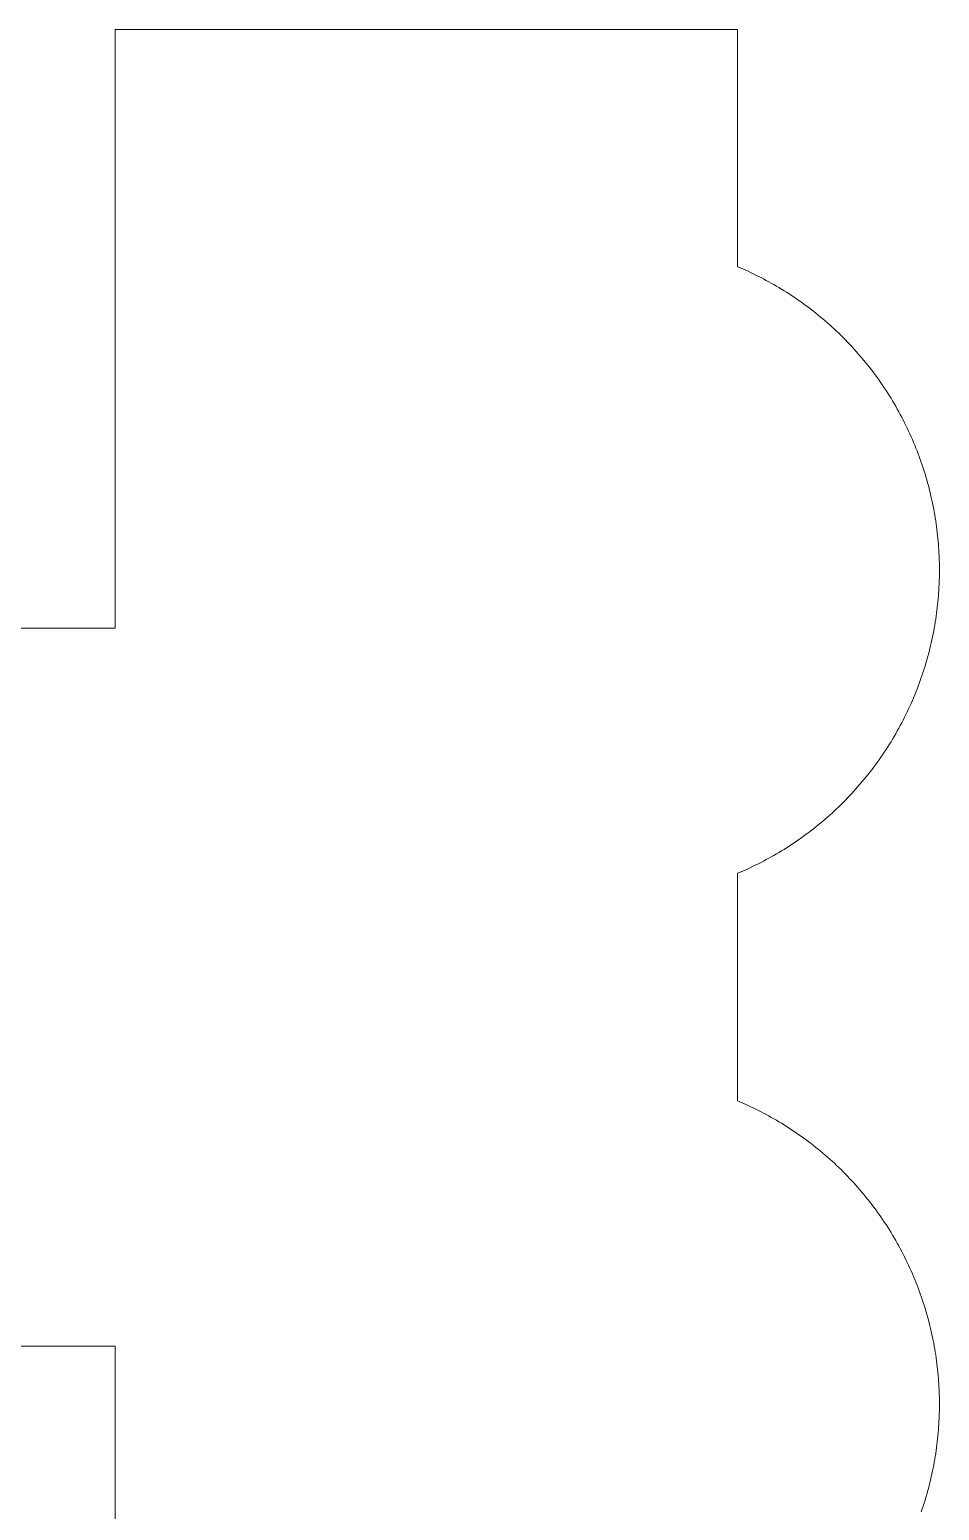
# Model space of a CAD drawing. Header units: inches. Extents: x -505 to 101, y 135 to 440.
# Drawn here: x -411.7 to -373.7, y 332.4 to 394.3 of the extents above; entities that cross this region are included whole.
import ezdxf

# ---------------------------------------------------------------- set-up
doc = ezdxf.new("R2010")
doc.units = ezdxf.units.IN
doc.header["$MEASUREMENT"] = 0
doc.layers.add('Capa 1', color=7, linetype='Continuous')

msp = doc.modelspace()

# ---------------------------------------------------------------- linework, layer by layer
at = {"layer": 'Capa 1', "color": 28, "lineweight": 9, "true_color": 0x11100b}
for points in [[(-382.104, 384.379), (-382.104, 394.284), (-408.104, 394.284), (-408.104, 369.284), (-412.104, 369.284), (-412.104, 354.284), (-412.104, 339.284), (-408.104, 339.284), (-408.104, 314.284)], [(-374.428, 332.363), (-374.387, 332.484), (-374.347, 332.605), (-374.308, 332.726), (-374.27, 332.847), (-374.234, 332.969), (-374.198, 333.091), (-374.164, 333.213), (-374.131, 333.335), (-374.1, 333.457), (-374.069, 333.579), (-374.039, 333.701), (-374.011, 333.824), (-373.984, 333.946), (-373.958, 334.069), (-373.933, 334.191), (-373.909, 334.314), (-373.887, 334.436), (-373.865, 334.559), (-373.845, 334.681), (-373.826, 334.803), (-373.808, 334.926), (-373.791, 335.048), (-373.776, 335.17), (-373.761, 335.292), (-373.748, 335.414), (-373.736, 335.535), (-373.724, 335.657), (-373.714, 335.778), (-373.705, 335.899), (-373.697, 336.02), (-373.69, 336.141), (-373.684, 336.261), (-373.68, 336.381), (-373.673, 336.621), (-373.671, 336.859), (-373.673, 337.098), (-373.68, 337.337), (-373.684, 337.457), (-373.69, 337.578), (-373.697, 337.698), (-373.705, 337.819), (-373.714, 337.94), (-373.724, 338.062), (-373.736, 338.183), (-373.748, 338.305), (-373.761, 338.427), (-373.776, 338.548), (-373.791, 338.67), (-373.808, 338.793), (-373.826, 338.915), (-373.845, 339.037), (-373.865, 339.16), (-373.887, 339.282), (-373.909, 339.404), (-373.933, 339.527), (-373.958, 339.649), (-373.984, 339.772), (-374.011, 339.894), (-374.039, 340.017), (-374.069, 340.139), (-374.1, 340.261), (-374.131, 340.383), (-374.164, 340.506), (-374.198, 340.627), (-374.234, 340.749), (-374.27, 340.871), (-374.308, 340.992), (-374.347, 341.113), (-374.387, 341.234), (-374.428, 341.355), (-374.471, 341.476), (-374.514, 341.596), (-374.559, 341.716), (-374.605, 341.836), (-374.652, 341.955), (-374.7, 342.074), (-374.749, 342.193), (-374.8, 342.311), (-374.852, 342.429), (-374.904, 342.547), (-374.958, 342.664), (-375.014, 342.781), (-375.07, 342.897), (-375.127, 343.013), (-375.185, 343.128), (-375.245, 343.243), (-375.306, 343.357), (-375.368, 343.471), (-375.431, 343.584), (-375.494, 343.697), (-375.56, 343.809), (-375.626, 343.921), (-375.693, 344.032), (-375.761, 344.142), (-375.831, 344.252), (-375.901, 344.361), (-375.972, 344.469), (-376.045, 344.577), (-376.118, 344.684), (-376.193, 344.79), (-376.268, 344.896), (-376.344, 345.001), (-376.422, 345.105), (-376.5, 345.208), (-376.58, 345.311), (-376.66, 345.412), (-376.741, 345.513), (-376.823, 345.613), (-376.906, 345.713), (-376.99, 345.811), (-377.074, 345.909), (-377.16, 346.006), (-377.246, 346.102), (-377.333, 346.196), (-377.422, 346.291), (-377.511, 346.384), (-377.6, 346.476), (-377.691, 346.568), (-377.782, 346.658), (-377.874, 346.748), (-377.966, 346.836), (-378.06, 346.924), (-378.154, 347.01), (-378.249, 347.096), (-378.345, 347.18), (-378.441, 347.264), (-378.538, 347.347), (-378.635, 347.428), (-378.733, 347.509), (-378.832, 347.589), (-378.931, 347.667), (-379.031, 347.745), (-379.131, 347.821), (-379.232, 347.897), (-379.333, 347.971), (-379.435, 348.045), (-379.538, 348.117), (-379.641, 348.188), (-379.744, 348.258), (-379.848, 348.328), (-379.953, 348.395), (-380.057, 348.462), (-380.162, 348.528), (-380.268, 348.593), (-380.373, 348.657), (-380.48, 348.72), (-380.586, 348.781), (-380.693, 348.842), (-380.8, 348.901), (-380.907, 348.959), (-381.015, 349.017), (-381.123, 349.073), (-381.232, 349.128), (-381.34, 349.182), (-381.449, 349.235), (-381.558, 349.286), (-381.667, 349.337), (-381.885, 349.436), (-382.104, 349.53), (-382.104, 359.038), (-381.885, 359.132), (-381.667, 359.23), (-381.558, 359.281), (-381.449, 359.333), (-381.34, 359.386), (-381.232, 359.44), (-381.123, 359.495), (-381.015, 359.551), (-380.907, 359.608), (-380.8, 359.667), (-380.693, 359.726), (-380.586, 359.787), (-380.48, 359.848), (-380.373, 359.911), (-380.268, 359.974), (-380.162, 360.039), (-380.057, 360.105), (-379.953, 360.172), (-379.848, 360.24), (-379.744, 360.309), (-379.641, 360.38), (-379.538, 360.451), (-379.435, 360.523), (-379.333, 360.597), (-379.232, 360.671), (-379.131, 360.747), (-379.031, 360.823), (-378.931, 360.9), (-378.832, 360.979), (-378.733, 361.059), (-378.635, 361.139), (-378.538, 361.221), (-378.441, 361.304), (-378.345, 361.387), (-378.249, 361.472), (-378.154, 361.557), (-378.06, 361.644), (-377.966, 361.731), (-377.874, 361.82), (-377.782, 361.91), (-377.691, 362), (-377.6, 362.092), (-377.511, 362.184), (-377.422, 362.277), (-377.333, 362.371), (-377.246, 362.466), (-377.16, 362.562), (-377.074, 362.659), (-376.99, 362.757), (-376.906, 362.855), (-376.823, 362.954), (-376.741, 363.054), (-376.66, 363.155), (-376.58, 363.257), (-376.5, 363.359), (-376.422, 363.463), (-376.344, 363.567), (-376.268, 363.672), (-376.193, 363.778), (-376.118, 363.884), (-376.045, 363.991), (-375.972, 364.099), (-375.901, 364.207), (-375.831, 364.316), (-375.761, 364.426), (-375.693, 364.536), (-375.626, 364.647), (-375.56, 364.758), (-375.494, 364.87), (-375.431, 364.983), (-375.368, 365.097), (-375.306, 365.21), (-375.245, 365.325), (-375.185, 365.439), (-375.127, 365.555), (-375.07, 365.671), (-375.014, 365.787), (-374.958, 365.904), (-374.904, 366.021), (-374.852, 366.138), (-374.8, 366.257), (-374.749, 366.375), (-374.7, 366.494), (-374.652, 366.612), (-374.605, 366.732), (-374.559, 366.852), (-374.514, 366.972), (-374.471, 367.092), (-374.428, 367.213), (-374.387, 367.333), (-374.347, 367.454), (-374.308, 367.576), (-374.27, 367.697), (-374.234, 367.819), (-374.198, 367.94), (-374.164, 368.062), (-374.131, 368.184), (-374.1, 368.306), (-374.069, 368.429), (-374.039, 368.551), (-374.011, 368.673), (-373.984, 368.796), (-373.958, 368.918), (-373.933, 369.041), (-373.909, 369.163), (-373.887, 369.286), (-373.865, 369.408), (-373.845, 369.53), (-373.826, 369.653), (-373.808, 369.775), (-373.791, 369.897), (-373.776, 370.019), (-373.761, 370.141), (-373.748, 370.263), (-373.736, 370.384), (-373.724, 370.506), (-373.714, 370.627), (-373.705, 370.748), (-373.697, 370.869), (-373.69, 370.99), (-373.684, 371.11), (-373.68, 371.231), (-373.673, 371.47), (-373.671, 371.708), (-373.673, 371.947), (-373.68, 372.186), (-373.684, 372.307), (-373.69, 372.427), (-373.697, 372.548), (-373.705, 372.669), (-373.714, 372.79), (-373.724, 372.911), (-373.736, 373.033), (-373.748, 373.154), (-373.761, 373.276), (-373.776, 373.398), (-373.791, 373.52), (-373.808, 373.642), (-373.826, 373.764), (-373.845, 373.887), (-373.865, 374.009), (-373.887, 374.132), (-373.909, 374.254), (-373.933, 374.376), (-373.958, 374.499), (-373.984, 374.622), (-374.011, 374.744), (-374.039, 374.866), (-374.069, 374.989), (-374.1, 375.111), (-374.131, 375.233), (-374.164, 375.355), (-374.198, 375.477), (-374.234, 375.599), (-374.27, 375.72), (-374.308, 375.842), (-374.347, 375.963), (-374.387, 376.084), (-374.428, 376.205), (-374.471, 376.325), (-374.514, 376.445), (-374.559, 376.565), (-374.605, 376.685), (-374.652, 376.804), (-374.7, 376.923), (-374.749, 377.042), (-374.8, 377.161), (-374.852, 377.279), (-374.904, 377.396), (-374.958, 377.513), (-375.014, 377.63), (-375.07, 377.747), (-375.127, 377.862), (-375.185, 377.978), (-375.245, 378.093), (-375.306, 378.207), (-375.368, 378.321), (-375.431, 378.434), (-375.494, 378.547), (-375.56, 378.659), (-375.626, 378.77), (-375.693, 378.881), (-375.761, 378.991), (-375.831, 379.101), (-375.901, 379.211), (-375.972, 379.319), (-376.045, 379.427), (-376.118, 379.533), (-376.193, 379.639), (-376.268, 379.745), (-376.344, 379.85), (-376.422, 379.954), (-376.5, 380.058), (-376.58, 380.16), (-376.66, 380.262), (-376.741, 380.363), (-376.823, 380.463), (-376.906, 380.562), (-376.99, 380.661), (-377.074, 380.758), (-377.16, 380.855), (-377.246, 380.951), (-377.333, 381.046), (-377.422, 381.14), (-377.511, 381.233), (-377.6, 381.326), (-377.691, 381.417), (-377.782, 381.507), (-377.874, 381.597), (-377.966, 381.685), (-378.06, 381.773), (-378.154, 381.859), (-378.249, 381.945), (-378.345, 382.03), (-378.441, 382.114), (-378.538, 382.196), (-378.635, 382.278), (-378.733, 382.358), (-378.832, 382.438), (-378.931, 382.517), (-379.031, 382.594), (-379.131, 382.671), (-379.232, 382.746), (-379.333, 382.821), (-379.435, 382.894), (-379.538, 382.967), (-379.641, 383.038), (-379.744, 383.108), (-379.848, 383.177), (-379.953, 383.245), (-380.057, 383.312), (-380.162, 383.378), (-380.268, 383.443), (-380.373, 383.506), (-380.48, 383.569), (-380.586, 383.631), (-380.693, 383.691), (-380.8, 383.751), (-380.907, 383.809), (-381.015, 383.866), (-381.123, 383.922), (-381.232, 383.977), (-381.34, 384.032), (-381.449, 384.084), (-381.558, 384.136), (-381.667, 384.187), (-381.885, 384.285), (-382.104, 384.379)]]:
    msp.add_lwpolyline(points, dxfattribs=at)

doc.saveas('drawing.dxf')
